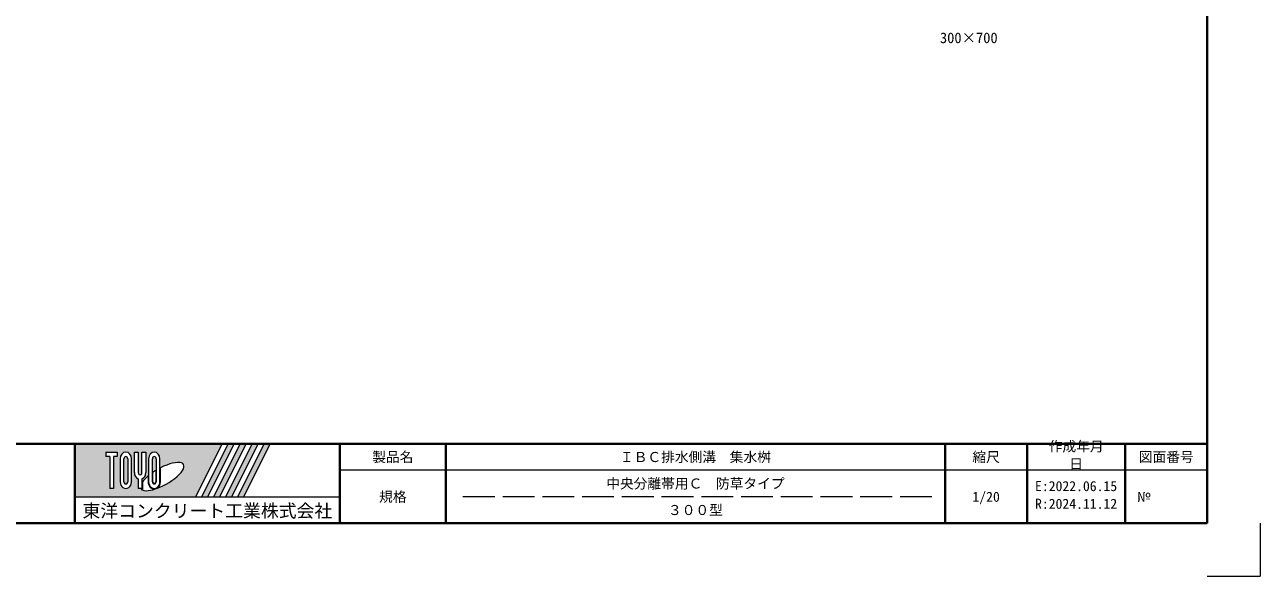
# Model space of a CAD drawing. Units: millimetres at full size; details may follow other scales. Extents: x -18734 to 51600, y -18820 to 17820.
# Drawn here: x -14999 to -10334, y 4940 to 7021 of the extents above; entities that cross this region are included whole.
import ezdxf
from ezdxf.enums import TextEntityAlignment as Align

# ---------------------------------------------------------------- set-up
doc = ezdxf.new("R2010")
doc.units = ezdxf.units.MM
doc.header["$LTSCALE"] = 20
doc.linetypes.add('DASHED', pattern=[7.5, 6, -1.5])
for name, color, linetype, lineweight in [('Defpoints_2', 1, 'Continuous', 13), ('図枠', 7, 'Continuous', 5), ('補助線', 8, 'Continuous', 13)]:
    doc.layers.add(name, color=color, linetype=linetype, lineweight=lineweight)
doc.layers.add('文字', color=7, linetype='Continuous')
doc.styles.add('ＭＳ ゴシック', font='')
doc.styles.add('ＭＳ 明朝', font='')
doc.styles.get('ＭＳ ゴシック').set_extended_font_data('MS Gothic')
doc.styles.get('ＭＳ 明朝').set_extended_font_data('MS Mincho')

msp = doc.modelspace()

# ---------------------------------------------------------------- hatches: boundary and pattern name
at = {"layer": '図枠'}
h = msp.add_hatch(color=256, dxfattribs=at)
h.paths.add_polyline_path([(-14809.44, 5440), (-14809.44, 5240), (-14354.13, 5240), (-14254.13, 5440)])
edge = h.paths.add_edge_path(flags=16)
edge.add_ellipse((-14479.99, 5316.16), major_axis=(80.81, 45.23), ratio=0.3471473, start_angle=-144.31122, end_angle=72.1899, ccw=False)
edge.add_ellipse((-14509.91, 5296.63), major_axis=(0, 27.5), ratio=0.8463542, start_angle=-160.70346, end_angle=-90)
edge.add_line((-14486.64, 5296.63), (-14486.64, 5349.06))
edge = h.paths.add_edge_path(flags=16)
edge.add_ellipse((-14509.91, 5383.37), major_axis=(0, 25.38), ratio=0.8463542, start_angle=-90, end_angle=90, ccw=False)
edge.add_line((-14488.43, 5383.37), (-14488.43, 5296.63))
edge.add_ellipse((-14509.91, 5296.63), major_axis=(0, 25.38), ratio=0.8463542, start_angle=90, end_angle=-90, ccw=False)
edge.add_line((-14531.4, 5296.63), (-14531.4, 5383.37))
edge = h.paths.add_edge_path(flags=16)
edge.add_line((-14502.75, 5383.37), (-14502.75, 5296.63))
edge.add_ellipse((-14509.91, 5296.63), major_axis=(0, 8.46), ratio=0.8463542, start_angle=90, end_angle=-90, ccw=False)
edge.add_line((-14517.08, 5296.63), (-14517.08, 5383.37))
edge.add_ellipse((-14509.91, 5383.37), major_axis=(0, 8.46), ratio=0.8463542, start_angle=-90, end_angle=90, ccw=False)
edge = h.paths.add_edge_path(flags=16)
edge.add_line((-14504.54, 5339.04), (-14504.54, 5296.63))
edge.add_ellipse((-14509.91, 5296.63), major_axis=(0, 6.35), ratio=0.8463542, start_angle=90, end_angle=-90, ccw=False)
edge.add_line((-14515.29, 5296.63), (-14515.29, 5332.09))
edge.add_ellipse((-14479.99, 5316.16), major_axis=(80.81, 45.23), ratio=0.3471473, start_angle=107.79174, end_angle=126.47132, ccw=False)
edge = h.paths.add_edge_path(flags=16)
edge.add_ellipse((-14563.63, 5331.01), major_axis=(0, 25.38), ratio=0.8463542, start_angle=-163.34117, end_angle=-90, ccw=False)
edge.add_line((-14556.46, 5307.08), (-14556.46, 5271.25))
edge.add_line((-14556.46, 5271.25), (-14570.79, 5271.25))
edge.add_line((-14570.79, 5271.25), (-14570.79, 5307.08))
edge.add_ellipse((-14563.63, 5331.01), major_axis=(0, 25.38), ratio=0.8463542, start_angle=90, end_angle=163.34117, ccw=False)
edge.add_line((-14585.11, 5331.01), (-14585.11, 5408.75))
edge.add_line((-14585.11, 5408.75), (-14570.79, 5408.75))
edge.add_line((-14570.79, 5408.75), (-14570.79, 5331.01))
edge.add_ellipse((-14563.63, 5331.01), major_axis=(0, 8.46), ratio=0.8463542, start_angle=90, end_angle=-90)
edge.add_line((-14556.46, 5331.01), (-14556.46, 5408.75))
edge.add_line((-14556.46, 5408.75), (-14542.14, 5408.75))
edge.add_line((-14542.14, 5408.75), (-14542.14, 5331.01))
edge = h.paths.add_edge_path(flags=16)
edge.add_line((-14533.19, 5318.53), (-14533.19, 5296.63))
edge.add_ellipse((-14509.91, 5296.63), major_axis=(0, 27.5), ratio=0.8463542, start_angle=90, end_angle=-171.54427)
edge.add_ellipse((-14479.99, 5316.16), major_axis=(80.81, 45.23), ratio=0.3471473, start_angle=-178.64954, end_angle=-148.29244, ccw=False)
edge.add_line((-14559.55, 5269.13), (-14554.67, 5269.13))
edge.add_line((-14554.67, 5269.13), (-14554.67, 5295.95))
edge.add_ellipse((-14479.99, 5316.16), major_axis=(80.81, 45.23), ratio=0.3471473, start_angle=148.21912, end_angle=165.90812, ccw=False)
edge = h.paths.add_edge_path(flags=16)
edge.add_ellipse((-14617.34, 5383.37), major_axis=(0, 25.38), ratio=0.8463542, start_angle=-90, end_angle=90, ccw=False)
edge.add_line((-14595.85, 5383.37), (-14595.85, 5296.63))
edge.add_ellipse((-14617.34, 5296.63), major_axis=(0, 25.38), ratio=0.8463542, start_angle=90, end_angle=-90, ccw=False)
edge.add_line((-14638.82, 5296.63), (-14638.82, 5383.37))
edge = h.paths.add_edge_path(flags=16)
edge.add_line((-14610.18, 5383.37), (-14610.18, 5296.63))
edge.add_ellipse((-14617.34, 5296.63), major_axis=(0, 8.46), ratio=0.8463542, start_angle=90, end_angle=-90, ccw=False)
edge.add_line((-14624.5, 5296.63), (-14624.5, 5383.37))
edge.add_ellipse((-14617.34, 5383.37), major_axis=(0, 8.46), ratio=0.8463542, start_angle=-90, end_angle=90, ccw=False)
h.paths.add_polyline_path([(-14649.56, 5408.75), (-14649.56, 5391.83), (-14663.89, 5391.83), (-14663.89, 5271.25), (-14678.21, 5271.25), (-14678.21, 5391.83), (-14692.53, 5391.83), (-14692.53, 5408.75)], flags=16)
for points in [[(-14331.44, 5240), (-14308.75, 5240), (-14208.75, 5440), (-14231.44, 5440)], [(-14163.38, 5440), (-14186.06, 5440), (-14286.06, 5240), (-14263.38, 5240)], [(-14118, 5440), (-14140.69, 5440), (-14240.69, 5240), (-14218, 5240)], [(-14072.63, 5440), (-14095.31, 5440), (-14195.31, 5240), (-14172.63, 5240)]]:
    msp.add_hatch(color=256, dxfattribs=at).paths.add_polyline_path(points)

# ---------------------------------------------------------------- linework, layer by layer
at = {"layer": 'Defpoints_2'}
for p in [(-10334.44, 5140), (-10534.44, 4940)]:
    msp.add_line(p, (-10334.44, 4940), dxfattribs=at)
at = {"layer": '図枠', "lineweight": 40}
for p, q in [((-10534.44, 5140), (-10534.44, 10680)), ((-18334.44, 5440), (-10534.44, 5440)), ((-14809.44, 5140), (-14809.44, 5440)), ((-13809.44, 5140), (-13809.44, 5440)), ((-13409.44, 5140), (-13409.44, 5440)), ((-11524.44, 5140), (-11524.44, 5440)), ((-11214.44, 5140), (-11214.44, 5440)), ((-10844.44, 5140), (-10844.44, 5440)), ((-18334.44, 5140), (-10534.44, 5140))]:
    msp.add_line(p, q, dxfattribs=at)
at = {"layer": '図枠'}
for p, q in [((-14809.44, 5440), (-14254.13, 5440)), ((-14254.13, 5440), (-14354.13, 5240)), ((-14231.44, 5440), (-14331.44, 5240)), ((-14208.75, 5440), (-14308.75, 5240)), ((-14186.06, 5440), (-14286.06, 5240)), ((-14163.38, 5440), (-14263.38, 5240)), ((-14140.69, 5440), (-14240.69, 5240)), ((-14231.44, 5440), (-14208.75, 5440)), ((-14118, 5440), (-14218, 5240)), ((-14095.31, 5440), (-14195.31, 5240)), ((-14186.06, 5440), (-14163.38, 5440)), ((-14072.63, 5440), (-14172.63, 5240)), ((-14140.69, 5440), (-14118, 5440)), ((-14095.31, 5440), (-14072.63, 5440)), ((-14692.53, 5408.75), (-14692.53, 5391.83)), ((-14692.53, 5408.75), (-14649.56, 5408.75)), ((-14678.21, 5391.83), (-14692.53, 5391.83)), ((-14678.21, 5391.83), (-14678.21, 5271.25)), ((-14663.89, 5391.83), (-14663.89, 5271.25)), ((-14649.56, 5391.83), (-14663.89, 5391.83)), ((-14649.56, 5408.75), (-14649.56, 5391.83)), ((-14638.82, 5383.37), (-14638.82, 5296.63)), ((-14624.5, 5296.63), (-14624.5, 5383.37)), ((-14610.18, 5383.37), (-14610.18, 5296.63)), ((-14595.85, 5296.63), (-14595.85, 5383.37)), ((-14585.11, 5408.75), (-14570.79, 5408.75)), ((-14585.11, 5331.01), (-14585.11, 5408.75)), ((-14570.79, 5408.75), (-14570.79, 5331.01)), ((-14556.46, 5408.75), (-14542.14, 5408.75)), ((-14556.46, 5331.01), (-14556.46, 5408.75)), ((-14542.14, 5408.75), (-14542.14, 5331.01)), ((-14531.4, 5383.37), (-14531.4, 5296.63)), ((-14517.08, 5296.63), (-14517.08, 5383.37)), ((-14502.75, 5383.37), (-14502.75, 5296.63)), ((-14488.43, 5296.63), (-14488.43, 5383.37)), ((-14533.19, 5318.53), (-14533.19, 5296.63)), ((-14515.29, 5296.63), (-14515.29, 5332.09)), ((-14504.54, 5339.04), (-14504.54, 5296.63)), ((-14486.64, 5296.63), (-14486.64, 5349.06)), ((-14663.89, 5271.25), (-14678.21, 5271.25)), ((-14570.79, 5307.08), (-14570.79, 5271.25)), ((-14556.46, 5271.25), (-14570.79, 5271.25)), ((-14556.46, 5307.08), (-14556.46, 5271.25)), ((-14554.67, 5295.95), (-14554.67, 5269.13)), ((-14809.44, 5240), (-14354.13, 5240)), ((-14559.55, 5269.13), (-14554.67, 5269.13)), ((-14331.44, 5240), (-14308.75, 5240)), ((-14286.06, 5240), (-14263.38, 5240)), ((-14240.69, 5240), (-14218, 5240)), ((-14195.31, 5240), (-14172.63, 5240))]:
    msp.add_line(p, q, dxfattribs=at)
at = {"layer": '図枠', "lineweight": 13}
msp.add_line((-10534.44, 5340), (-13809.44, 5340), dxfattribs=at)
at = {"layer": '図枠', "linetype": 'DASHED', "lineweight": 9}
msp.add_line((-11574.44, 5240), (-13359.44, 5240), dxfattribs=at)
at = {"layer": '図枠'}
for centre, major_axis, ratio, start_param, end_param in [((-14617.34, 5383.37), (0, 25.38), 0.846354, 4.712389, 7.8539816), ((-14617.34, 5383.37), (0, 8.46), 0.846354, 4.712389, 7.8539816), ((-14509.91, 5383.37), (0, 25.38), 0.846354, 4.712389, 7.8539816), ((-14509.91, 5383.37), (0, 8.46), 0.846354, 4.712389, 7.8539816), ((-14479.99, 5316.16), (80.81, 45.23), 0.347147, 4.2621853, 7.7429163), ((-14563.63, 5331.01), (0, 25.38), 0.846354, 1.5707963, 2.8017557), ((-14563.63, 5331.01), (0, 8.46), 0.846354, 1.5707963, 4.712389), ((-14563.63, 5331.01), (0, 25.38), 0.846354, 3.4814296, 4.712389), ((-14479.99, 5316.16), (80.81, 45.23), 0.347147, 2.0815197, 2.5155126), ((-14479.99, 5316.16), (80.81, 45.23), 0.347147, 1.6817405, 1.8219833), ((-14617.34, 5296.63), (0, 25.38), 0.846354, 1.5707963, 4.712389), ((-14617.34, 5296.63), (0, 8.46), 0.846354, 1.5707963, 4.712389), ((-14509.91, 5296.63), (0, 27.5), 0.846354, 1.5707963, 3.3154679), ((-14509.91, 5296.63), (0, 25.38), 0.846354, 1.5707963, 4.712389), ((-14509.91, 5296.63), (0, 8.46), 0.846354, 1.5707963, 4.712389), ((-14509.91, 5296.63), (0, 6.35), 0.846354, 1.5707963, 4.712389), ((-14509.91, 5296.63), (0, 27.5), 0.846354, 3.5338438, 4.712389), ((-14479.99, 5316.16), (80.81, 45.23), 0.347147, 3.2093975, 4.2004451)]:
    msp.add_ellipse(centre, major_axis=major_axis, ratio=ratio, start_param=start_param, end_param=end_param, dxfattribs=at)
at = {"layer": '補助線'}
msp.add_line((-14809.44, 5240), (-13809.44, 5240), dxfattribs=at)

# ---------------------------------------------------------------- texts
at = {"layer": '図枠', "style": 'ＭＳ ゴシック'}
for s, height, p in [('製品名', 37.98, (-13609.44, 5390)), ('ＩＢＣ排水側溝\u3000集水桝', 37.98, (-12466.94, 5390)), ('縮尺', 37.98, (-11369.44, 5390)), ('図面番号', 37.98, (-10689.44, 5390)), ('中央分離帯用Ｃ\u3000防草タイプ', 37.98, (-12466.94, 5290)), ('規格', 37.98, (-13609.44, 5240)), ('1/20', 37.98, (-11369.44, 5240)), ('東洋コンクリート工業株式会社', 49.37, (-14309.44, 5186.88)), ('３００型', 37.98, (-12466.94, 5190))]:
    msp.add_text(s, height=height, dxfattribs=at).set_placement(p, align=Align.MIDDLE_CENTER)
for s, p in [('作成年月', (-11133.04, 5449.23)), ('日', (-11055.34, 5382.57)), ('E:2022.06.15', (-11184.84, 5299.23)), ('R:2024.11.12', (-11184.84, 5232.57))]:
    msp.add_text(s, height=37.98, dxfattribs=at).set_placement(p, align=Align.TOP_LEFT)
msp.add_text('№', height=37.98, dxfattribs=at).set_placement((-10800.09, 5240), align=Align.MIDDLE_LEFT)
at = {"layer": '文字', "style": 'ＭＳ 明朝'}
msp.add_text('300×700', height=40.03, dxfattribs=at).set_placement((-11434.92, 6971.6), align=Align.MIDDLE_CENTER)

doc.saveas('drawing.dxf')
